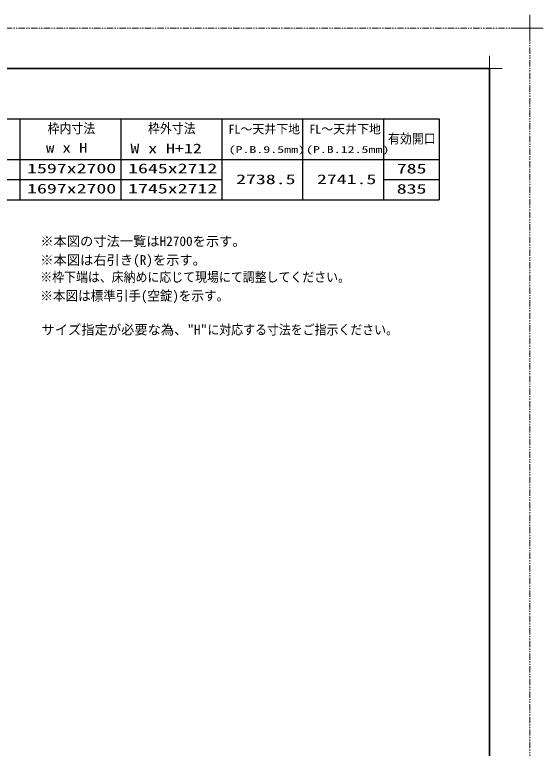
# Model space of a CAD drawing. Units: millimetres, scale not verified. Extents: x -1306 to 1306, y -607 to 607.
# Drawn here: x -123 to 400, y -119 to 607 of the extents above; entities that cross this region are included whole.
import ezdxf
from ezdxf.enums import TextEntityAlignment as Align

# ---------------------------------------------------------------- set-up
doc = ezdxf.new("R2010")
doc.units = ezdxf.units.MM
doc.header["$LTSCALE"] = 5
doc.linetypes.add('USER1', pattern=[2.5, 1.25, -0.25, 0.25, -0.25, 0.25, -0.25])
for name, color, linetype, lineweight in [('0-1_線(黄)', 2, 'Continuous', 15), ('0-3_陰線', 4, 'USER1', 9), ('0-D_線(白)', 7, 'Continuous', 30), ('1-4_DEFPOINTS', 7, 'Continuous', 5), ('1-7_図面枠', 7, 'Continuous', 35), ('1-8_一般', 7, 'Continuous', 5)]:
    doc.layers.add(name, color=color, linetype=linetype, lineweight=lineweight)
doc.styles.add('ＭＳ ゴシック', font='')
doc.styles.get('ＭＳ ゴシック').set_extended_font_data('MS Gothic')

# ---------------------------------------------------------------- blocks, each defined once
blk = doc.blocks.new('グループ-13-1')
at = {"layer": '1-8_一般'}
for p, q in [((62041.6, -14029.5), (62041.6, -13365.5)), ((61709.6, -13697.5), (62373.6, -13697.5))]:
    blk.add_line(p, q, dxfattribs=at)

msp = doc.modelspace()

# ---------------------------------------------------------------- linework, layer by layer
at = {"layer": '0-3_陰線'}
for p, q in [((387.036, 594), (-1292.964, 594)), ((387.036, -594), (387.036, 594))]:
    msp.add_line(p, q, dxfattribs=at)
at = {"layer": '0-D_線(白)'}
for p, q in [((-327.964, 504), (297.036, 504)), ((-117.964, 504), (-117.964, 424)), ((-17.964, 504), (-17.964, 424)), ((82.036, 504), (82.036, 424)), ((162.036, 504), (162.036, 424)), ((242.036, 504), (242.036, 424)), ((297.036, 504), (297.036, 424)), ((-327.964, 464), (297.036, 464)), ((-217.964, 444), (82.036, 444)), ((242.036, 444), (297.036, 444)), ((-327.964, 424), (297.036, 424))]:
    msp.add_line(p, q, dxfattribs=at)
at = {"layer": '1-4_DEFPOINTS'}
for p, q in [((347.036, 541.55), (347.036, 566.45)), ((334.586, 554), (359.486, 554))]:
    msp.add_line(p, q, dxfattribs=at)
at = {"layer": '1-7_図面枠'}
msp.add_lwpolyline([(-1252.964, -554), (347.036, -554), (347.036, 554), (-1252.964, 554)], close=True, dxfattribs=at)

# ---------------------------------------------------------------- block references
at = {"layer": '0-3_陰線', "xscale": 0.04, "yscale": 0.04}
msp.add_blockref('グループ-13-1', (-2094.629, 1141.9), dxfattribs=at)

# ---------------------------------------------------------------- texts
at = {"layer": '0-1_線(黄)', "style": 'ＭＳ ゴシック'}
for s, height, width, p in [('枠内寸法', 9.604, 0.9, (-90.438, 487.002)), ('枠外寸法', 9.604, 0.9, (8.954, 487.002)), ('有効開口', 9.604, 0.9, (246.543, 476.887)), ('w x H', 9.621, 1.25, (-92.014, 467.877)), ('W x H+12', 9.621, 1.35, (-8.471, 467.122)), ('(P.B.9.5mm)', 6.735, 1.5, (88.732, 468.393)), ('(P.B.12.5mm)', 6.735, 1.5, (165.352, 468.393)), ('1597x2700', 9.604, 1.5, (-110.729, 447.387)), ('1645x2712', 9.604, 1.5, (-10.729, 447.387)), ('785', 9.604, 1.5, (255.222, 447.157)), ('2738.5', 9.604, 1.5, (96.183, 436.61)), ('2741.5', 9.604, 1.5, (176.183, 436.61)), ('1697x2700', 9.604, 1.5, (-110.729, 427.387)), ('1745x2712', 9.604, 1.5, (-10.729, 427.387)), ('835', 9.604, 1.5, (255.222, 427.157)), ('※枠下端は、床納めに応じて現場にて調整してください。', 9.604, 0.9, (-97.689, 339.874)), ('※本図は標準引手(空錠)を示す。', 9.621, 0.95, (-97.689, 321.302)), ('に対応する寸法をご指示ください。', 9.604, 0.9, (67.772, 287.731))]:
    msp.add_text(s, height=height, dxfattribs=dict(at, width=width)).set_placement(p, align=Align.BOTTOM_LEFT)
for s, height, p in [('FL～天井下地', 8.659, (88.695, 487.035)), ('FL～天井下地', 8.659, (168.695, 487.035)), ('※本図の寸法一覧はH2700を示す。', 9.621, (-97.689, 375.293)), ('※本図は右引き(R)を示す。', 9.621, (-97.689, 356.722)), ('サイズ指定が必要な為、"H"', 9.621, (-96.42, 287.731))]:
    msp.add_text(s, height=height, dxfattribs=at).set_placement(p, align=Align.BOTTOM_LEFT)

doc.saveas('drawing.dxf')
